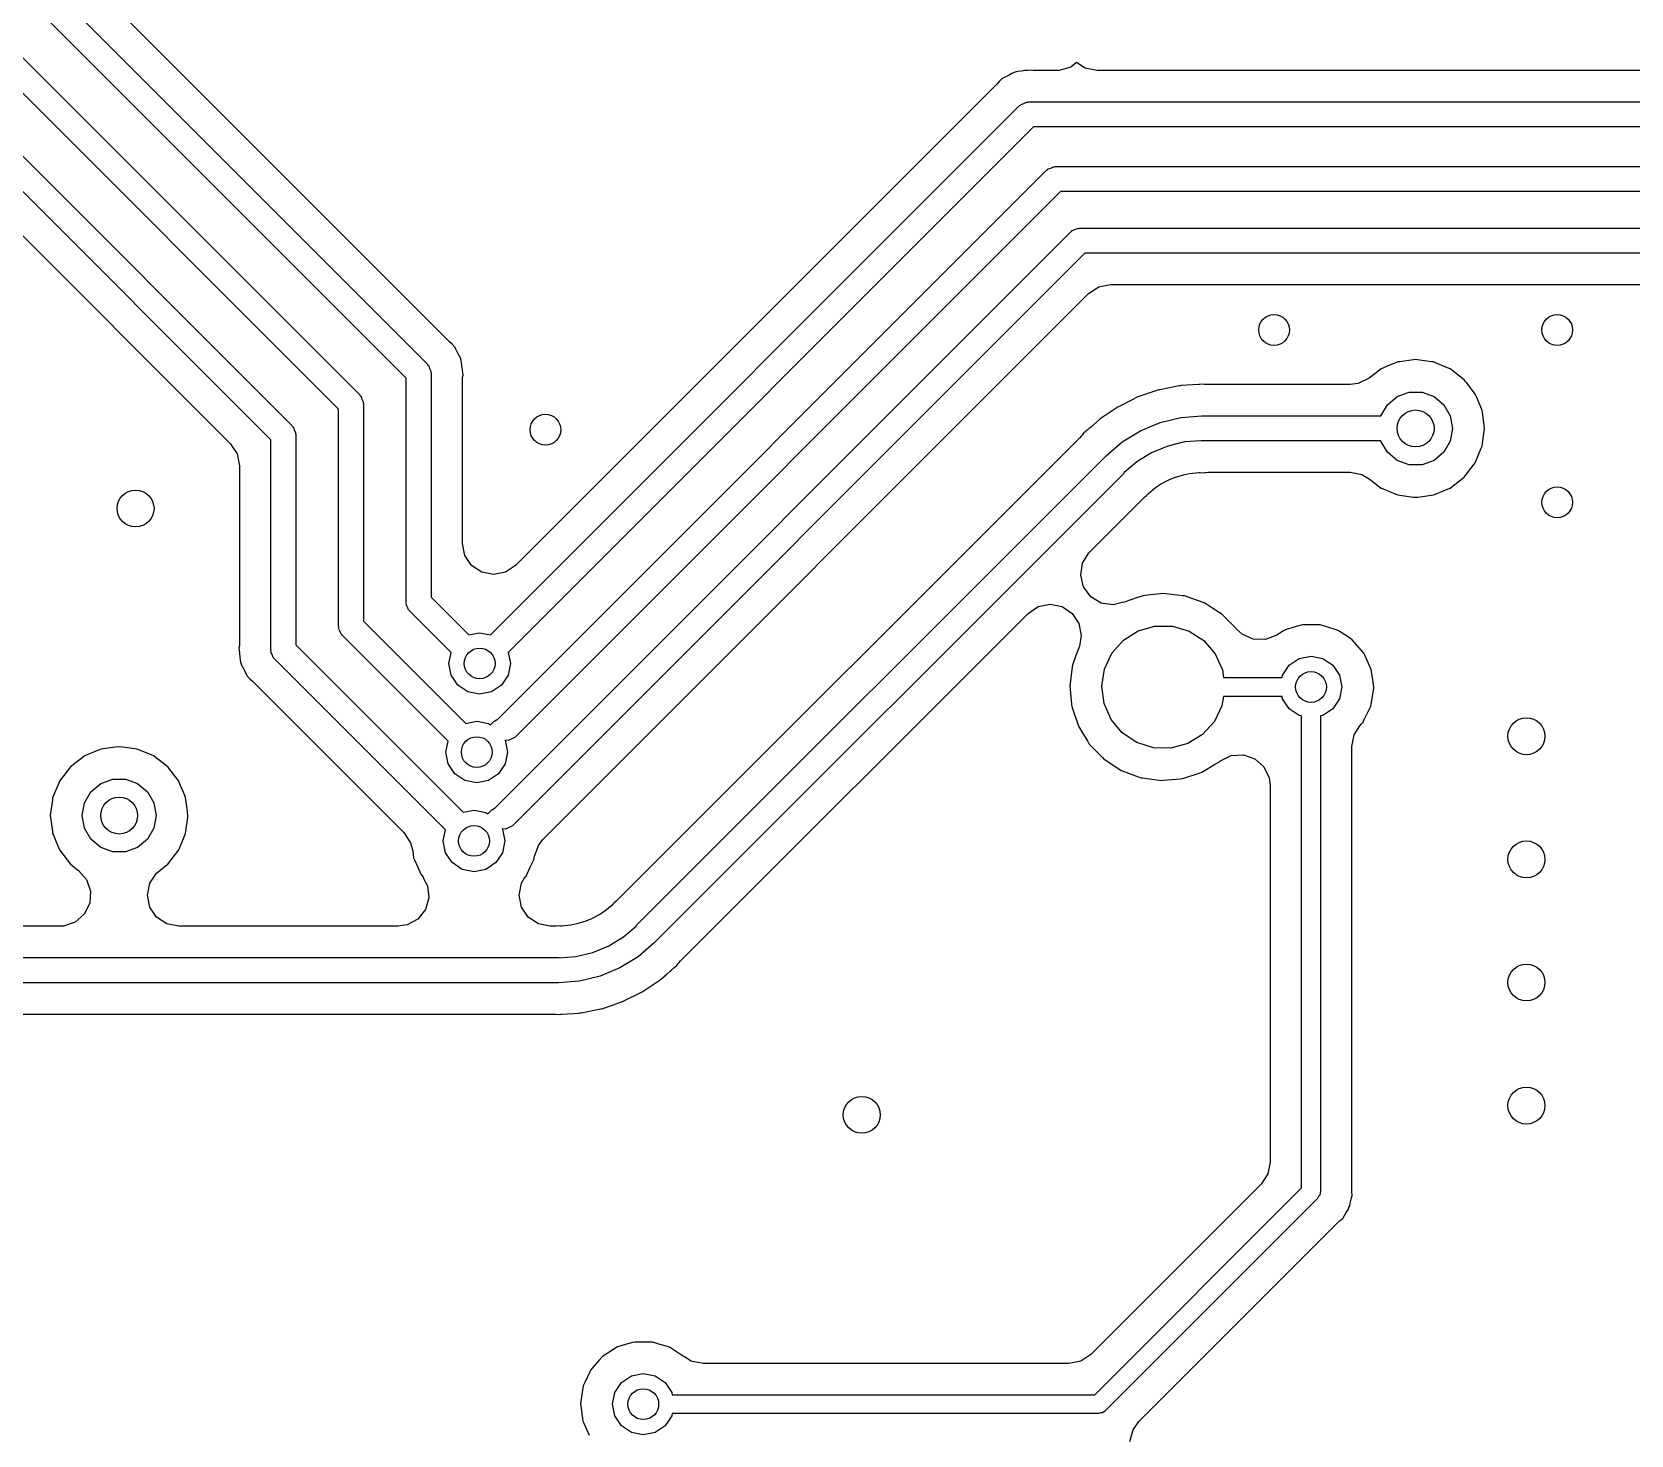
# Model space of a CAD drawing. Extents: x 0.99 to 4.24, y -7.27 to -4.02.
# Drawn here: x 3.012 to 3.524, y -6.499 to -6.05 of the extents above; entities that cross this region are included whole.
import ezdxf

# ---------------------------------------------------------------- set-up
doc = ezdxf.new("R2010")
doc.units = 0
doc.header["$MEASUREMENT"] = 0
doc.layers.add('BLACK', color=7, linetype='CONTINUOUS')

msp = doc.modelspace()

# ---------------------------------------------------------------- linework, layer by layer
at = {"layer": 'BLACK', "linetype": 'CONTINUOUS'}
for p, q in [((2.59732, -5.61528), (3.13866, -6.15662)), ((3.13183, -6.16111), (2.59283, -5.62211)), ((2.59338, -5.64284), (3.117, -6.16646)), ((3.11017, -6.17095), (2.58889, -5.64967)), ((2.58942, -5.67038), (3.09535, -6.17631)), ((3.08852, -6.18079), (2.58494, -5.67721)), ((3.14539, -6.14919), (2.92733, -5.93112)), ((2.85375, -5.96019), (3.07558, -6.18202)), ((3.34626, -6.06014), (3.34443, -6.06161)), ((3.34904, -6.06199), (3.34626, -6.06014)), ((3.32217, -6.06554), (3.32155, -6.06621)), ((3.32242, -6.06541), (3.32217, -6.06554)), ((3.32255, -6.06528), (3.32242, -6.06541)), ((3.32271, -6.06514), (3.32255, -6.06528)), ((3.3243, -6.06438), (3.32271, -6.06514)), ((3.32472, -6.06416), (3.3243, -6.06438)), ((3.32556, -6.06371), (3.32472, -6.06416)), ((3.32628, -6.06332), (3.32556, -6.06371)), ((3.32661, -6.06327), (3.32628, -6.06332)), ((3.32692, -6.06312), (3.32661, -6.06327)), ((3.32748, -6.06306), (3.32692, -6.06312)), ((3.32867, -6.06291), (3.32748, -6.06306)), ((3.32748, -6.06306), (3.32748, -6.06306)), ((3.32914, -6.06285), (3.32867, -6.06291)), ((3.32931, -6.06282), (3.32914, -6.06285)), ((3.32972, -6.06275), (3.32931, -6.06282)), ((3.32931, -6.06282), (3.32931, -6.06282)), ((3.32982, -6.06275), (3.32972, -6.06275)), ((3.33004, -6.06269), (3.32982, -6.06275)), ((3.33005, -6.06275), (3.33004, -6.06269)), ((3.33073, -6.06267), (3.33005, -6.06275)), ((3.33155, -6.06257), (3.33073, -6.06267)), ((3.33073, -6.06267), (3.33073, -6.06267)), ((3.33234, -6.06274), (3.33155, -6.06257)), ((3.33269, -6.06275), (3.33234, -6.06274)), ((3.33981, -6.06275), (3.33269, -6.06275)), ((3.3407, -6.06271), (3.33981, -6.06275)), ((3.34443, -6.06161), (3.3407, -6.06271)), ((3.35285, -6.06275), (3.34904, -6.06199)), ((3.62524, -6.06275), (3.35285, -6.06275)), ((3.32062, -6.06721), (3.16685, -6.22098)), ((3.32089, -6.06693), (3.32062, -6.06721)), ((3.32155, -6.06621), (3.32089, -6.06693)), ((3.15883, -6.24316), (3.32805, -6.07394)), ((3.32805, -6.07394), (3.32834, -6.0738)), ((3.32834, -6.0738), (3.32853, -6.07354)), ((3.32853, -6.07354), (3.32942, -6.07325)), ((3.32942, -6.07325), (3.33025, -6.07282)), ((3.33025, -6.07282), (3.33057, -6.07287)), ((3.33057, -6.07287), (3.33088, -6.07277)), ((3.33088, -6.07277), (3.77362, -6.07277)), ((3.33254, -6.08077), (3.16449, -6.24882)), ((3.77197, -6.08077), (3.33254, -6.08077)), ((3.16109, -6.2702), (3.33668, -6.09461)), ((3.33668, -6.09461), (3.33697, -6.09447)), ((3.33697, -6.09447), (3.33716, -6.0942)), ((3.33716, -6.0942), (3.33805, -6.09392)), ((3.33805, -6.09392), (3.33888, -6.09349)), ((3.33888, -6.09349), (3.3392, -6.09354)), ((3.3392, -6.09354), (3.33951, -6.09344)), ((3.33951, -6.09344), (3.76499, -6.09344)), ((3.34117, -6.10144), (3.16675, -6.27586)), ((3.76334, -6.10144), (3.34117, -6.10144)), ((3.16016, -6.29854), (3.3444, -6.1143)), ((3.3444, -6.1143), (3.34469, -6.11415)), ((3.34469, -6.11415), (3.34488, -6.11389)), ((3.34488, -6.11389), (3.34577, -6.1136)), ((3.34577, -6.1136), (3.3466, -6.11318)), ((3.3466, -6.11318), (3.34692, -6.11323)), ((3.34692, -6.11323), (3.34723, -6.11313)), ((3.34723, -6.11313), (3.75714, -6.11313)), ((3.34889, -6.12113), (3.16582, -6.3042)), ((3.75548, -6.12113), (3.34889, -6.12113)), ((3.35012, -6.13406), (3.35335, -6.1319)), ((3.35335, -6.1319), (3.35716, -6.13115)), ((3.35716, -6.13115), (3.74721, -6.13115)), ((3.17565, -6.30854), (3.35012, -6.13406)), ((3.14567, -6.14946), (3.14539, -6.14919)), ((3.14652, -6.15024), (3.14567, -6.14946)), ((3.14706, -6.15074), (3.14652, -6.15024)), ((3.14652, -6.15024), (3.14652, -6.15024)), ((3.14719, -6.15099), (3.14706, -6.15074)), ((3.14732, -6.15112), (3.14719, -6.15099)), ((3.14746, -6.15128), (3.14732, -6.15112)), ((3.14773, -6.15184), (3.14746, -6.15128)), ((3.14822, -6.15287), (3.14773, -6.15184)), ((3.14773, -6.15184), (3.14773, -6.15184)), ((3.14843, -6.15329), (3.14822, -6.15287)), ((3.13866, -6.15662), (3.1388, -6.15691)), ((3.1388, -6.15691), (3.13906, -6.1571)), ((3.13906, -6.1571), (3.13935, -6.15799)), ((3.13935, -6.15799), (3.13978, -6.15882)), ((3.14927, -6.15484), (3.14843, -6.15329)), ((3.14933, -6.15518), (3.14927, -6.15484)), ((3.14948, -6.15548), (3.14933, -6.15518)), ((3.14954, -6.15605), (3.14948, -6.15548)), ((3.14968, -6.15724), (3.14954, -6.15605)), ((3.14954, -6.15605), (3.14954, -6.15605)), ((3.14975, -6.1577), (3.14968, -6.15724)), ((3.14977, -6.15785), (3.14975, -6.1577)), ((3.14985, -6.15828), (3.14977, -6.15785)), ((3.44641, -6.15698), (3.44371, -6.1581)), ((3.44842, -6.15615), (3.44641, -6.15698)), ((3.44903, -6.1559), (3.44842, -6.15615)), ((3.44842, -6.15615), (3.44842, -6.15615)), ((3.44967, -6.15581), (3.44903, -6.1559)), ((3.45408, -6.15523), (3.44967, -6.15581)), ((3.44967, -6.15581), (3.44967, -6.15581)), ((3.45472, -6.15515), (3.45408, -6.15523)), ((3.45537, -6.15523), (3.45472, -6.15515)), ((3.45978, -6.15581), (3.45537, -6.15523)), ((3.46042, -6.1559), (3.45978, -6.15581)), ((3.45978, -6.15581), (3.45978, -6.15581)), ((3.46103, -6.15615), (3.46042, -6.1559)), ((3.46493, -6.15776), (3.46103, -6.15615)), ((3.46103, -6.15615), (3.46103, -6.15615)), ((3.46573, -6.1581), (3.46493, -6.15776)), ((3.13183, -6.2328), (3.13183, -6.16111)), ((3.13978, -6.15882), (3.13973, -6.15914)), ((3.13973, -6.15914), (3.13983, -6.15945)), ((3.13983, -6.15945), (3.13983, -6.23114)), ((3.14985, -6.15839), (3.14985, -6.15828)), ((3.14991, -6.15861), (3.14985, -6.15839)), ((3.15002, -6.16012), (3.14985, -6.15861)), ((3.14985, -6.15861), (3.14991, -6.15861)), ((3.14985, -6.16091), (3.15002, -6.16012)), ((3.14985, -6.16126), (3.14985, -6.16091)), ((3.14985, -6.21393), (3.14985, -6.16126)), ((3.38528, -6.1631), (3.37973, -6.16347)), ((3.38537, -6.16309), (3.38528, -6.1631)), ((3.38544, -6.16309), (3.38537, -6.16309)), ((3.38573, -6.16307), (3.38544, -6.16309)), ((3.38639, -6.16297), (3.38573, -6.16307)), ((3.38716, -6.16309), (3.38639, -6.16297)), ((3.38761, -6.16309), (3.38716, -6.16309)), ((3.38827, -6.16315), (3.38761, -6.16309)), ((3.43375, -6.16315), (3.38827, -6.16315)), ((3.43633, -6.16281), (3.43375, -6.16315)), ((3.43982, -6.16109), (3.43633, -6.16281)), ((3.44164, -6.15969), (3.43982, -6.16109)), ((3.44371, -6.1581), (3.44164, -6.15969)), ((3.47029, -6.1616), (3.46573, -6.1581)), ((3.47069, -6.16211), (3.47029, -6.1616)), ((3.47106, -6.16259), (3.47069, -6.16211)), ((3.47379, -6.16616), (3.47106, -6.16259)), ((3.117, -6.16646), (3.11715, -6.16675)), ((3.11715, -6.16675), (3.11741, -6.16694)), ((3.11741, -6.16694), (3.1177, -6.16783)), ((3.1177, -6.16783), (3.11812, -6.16867)), ((3.36381, -6.16814), (3.36006, -6.16999)), ((3.36591, -6.1671), (3.36381, -6.16814)), ((3.37254, -6.16485), (3.36591, -6.1671)), ((3.37286, -6.16479), (3.37254, -6.16485)), ((3.37908, -6.16355), (3.37286, -6.16479)), ((3.37286, -6.16479), (3.37286, -6.16479)), ((3.3794, -6.16349), (3.37908, -6.16355)), ((3.37908, -6.16355), (3.37908, -6.16355)), ((3.37973, -6.16347), (3.3794, -6.16349)), ((3.37973, -6.16347), (3.37973, -6.16347)), ((3.44568, -6.16957), (3.44882, -6.16694)), ((3.44882, -6.16694), (3.45267, -6.16553)), ((3.45267, -6.16553), (3.45678, -6.16553)), ((3.45678, -6.16553), (3.46063, -6.16694)), ((3.46063, -6.16694), (3.46377, -6.16957)), ((3.47425, -6.16725), (3.47379, -6.16616)), ((3.47554, -6.17038), (3.47425, -6.16725)), ((3.11017, -6.24042), (3.11017, -6.17095)), ((3.11812, -6.16867), (3.11807, -6.16898)), ((3.11807, -6.16898), (3.11817, -6.16929)), ((3.11817, -6.16929), (3.11817, -6.23876)), ((3.35963, -6.1702), (3.35382, -6.17409)), ((3.36006, -6.16999), (3.35963, -6.1702)), ((3.3796, -6.1737), (3.38638, -6.17317)), ((3.38638, -6.17317), (3.38639, -6.17317)), ((3.38639, -6.17317), (3.44362, -6.17317)), ((3.44362, -6.17317), (3.44363, -6.17313)), ((3.44363, -6.17313), (3.44568, -6.16957)), ((3.46377, -6.16957), (3.46582, -6.17313)), ((3.46582, -6.17313), (3.46654, -6.17717)), ((3.47599, -6.17147), (3.47554, -6.17038)), ((3.47608, -6.17211), (3.47599, -6.17147)), ((3.47649, -6.17524), (3.47608, -6.17211)), ((3.47608, -6.17211), (3.47608, -6.17211)), ((3.09535, -6.17631), (3.09549, -6.17659)), ((3.09549, -6.17659), (3.09576, -6.17678)), ((3.09576, -6.17678), (3.09605, -6.17767)), ((3.09605, -6.17767), (3.09647, -6.17851)), ((3.09647, -6.17851), (3.09642, -6.17883)), ((3.34904, -6.17827), (3.34851, -6.17866)), ((3.34927, -6.17807), (3.34904, -6.17827)), ((3.34932, -6.17803), (3.34927, -6.17807)), ((3.34938, -6.17797), (3.34932, -6.17803)), ((3.34962, -6.17776), (3.34938, -6.17797)), ((3.34995, -6.17746), (3.34962, -6.17776)), ((3.35006, -6.17735), (3.34995, -6.17746)), ((3.35022, -6.1772), (3.35006, -6.17735)), ((3.35037, -6.17707), (3.35022, -6.1772)), ((3.35038, -6.17707), (3.35037, -6.17707)), ((3.35068, -6.17684), (3.35038, -6.17706)), ((3.35038, -6.17706), (3.35038, -6.17707)), ((3.35357, -6.1743), (3.35068, -6.17684)), ((3.35382, -6.17409), (3.35357, -6.1743)), ((3.35357, -6.1743), (3.35357, -6.1743)), ((3.36089, -6.18145), (3.3667, -6.17789)), ((3.3667, -6.17789), (3.37298, -6.17529)), ((3.37298, -6.17529), (3.3796, -6.1737)), ((3.46654, -6.17717), (3.46582, -6.1812)), ((3.4761, -6.18202), (3.47663, -6.17803)), ((3.47674, -6.17717), (3.47649, -6.17524)), ((3.47663, -6.17803), (3.47674, -6.17717)), ((3.07558, -6.18202), (3.07774, -6.18526)), ((3.08852, -6.24803), (3.08852, -6.18079)), ((3.09642, -6.17883), (3.09652, -6.17913)), ((3.09652, -6.17913), (3.09652, -6.24637)), ((3.3473, -6.18012), (3.1998, -6.32761)), ((3.34773, -6.17961), (3.3473, -6.18012)), ((3.34805, -6.17929), (3.34773, -6.17961)), ((3.34851, -6.17866), (3.34805, -6.17929)), ((3.35572, -6.18587), (3.36089, -6.18145)), ((3.37542, -6.18279), (3.37028, -6.18492)), ((3.38084, -6.18149), (3.37542, -6.18279)), ((3.38612, -6.18108), (3.38084, -6.18149)), ((3.38639, -6.18117), (3.38612, -6.18108)), ((3.44362, -6.18117), (3.38639, -6.18117)), ((3.44363, -6.1812), (3.44362, -6.18117)), ((3.44568, -6.18476), (3.44363, -6.1812)), ((3.46582, -6.1812), (3.46377, -6.18476)), ((3.47475, -6.18586), (3.47574, -6.18347)), ((3.47574, -6.18347), (3.47599, -6.18286)), ((3.47574, -6.18347), (3.47574, -6.18347)), ((3.47599, -6.18286), (3.4761, -6.18202)), ((3.07774, -6.18526), (3.0785, -6.18907)), ((3.20555, -6.33603), (3.35572, -6.18587)), ((3.35572, -6.18587), (3.35572, -6.18587)), ((3.35572, -6.18587), (3.35572, -6.18587)), ((3.35572, -6.18587), (3.35572, -6.18587)), ((3.36553, -6.18783), (3.36151, -6.19127)), ((3.37028, -6.18492), (3.36553, -6.18783)), ((3.44882, -6.18739), (3.44568, -6.18476)), ((3.45267, -6.1888), (3.44882, -6.18739)), ((3.46063, -6.18739), (3.45678, -6.1888)), ((3.46377, -6.18476), (3.46063, -6.18739)), ((3.47029, -6.19274), (3.47379, -6.18817)), ((3.47379, -6.18817), (3.47475, -6.18586)), ((3.0785, -6.18907), (3.0785, -6.24622)), ((3.36138, -6.19152), (3.21121, -6.34169)), ((3.36151, -6.19127), (3.36138, -6.19152)), ((3.37317, -6.195), (3.37582, -6.19358)), ((3.37582, -6.19358), (3.37762, -6.19283)), ((3.37762, -6.19283), (3.37763, -6.19283)), ((3.37763, -6.19283), (3.3805, -6.19196)), ((3.3805, -6.19196), (3.38242, -6.19158)), ((3.38242, -6.19158), (3.38537, -6.19129)), ((3.38537, -6.19129), (3.38579, -6.19126)), ((3.38579, -6.19126), (3.38639, -6.19136)), ((3.38639, -6.19136), (3.38716, -6.19124)), ((3.38716, -6.19124), (3.38761, -6.19124)), ((3.38761, -6.19124), (3.38827, -6.19119)), ((3.38827, -6.19119), (3.43375, -6.19119)), ((3.43375, -6.19119), (3.43756, -6.19194)), ((3.43756, -6.19194), (3.43982, -6.19324)), ((3.43982, -6.19324), (3.44371, -6.19623)), ((3.45678, -6.1888), (3.45267, -6.1888)), ((3.46573, -6.19623), (3.47029, -6.19274)), ((3.36795, -6.19919), (3.36858, -6.19873)), ((3.36858, -6.19873), (3.36894, -6.19824)), ((3.36894, -6.19824), (3.36925, -6.19796)), ((3.36925, -6.19796), (3.37154, -6.19608)), ((3.37154, -6.19608), (3.37317, -6.195)), ((3.44371, -6.19623), (3.44432, -6.19648)), ((3.44432, -6.19648), (3.44842, -6.19818)), ((3.44842, -6.19818), (3.44842, -6.19818)), ((3.44842, -6.19818), (3.44903, -6.19843)), ((3.44903, -6.19843), (3.44967, -6.19852)), ((3.44967, -6.19852), (3.44967, -6.19852)), ((3.44967, -6.19852), (3.4533, -6.199)), ((3.4533, -6.199), (3.45398, -6.19909)), ((3.45547, -6.19909), (3.45615, -6.199)), ((3.45615, -6.199), (3.45978, -6.19852)), ((3.45978, -6.19852), (3.46042, -6.19843)), ((3.45978, -6.19852), (3.45978, -6.19852)), ((3.46042, -6.19843), (3.46103, -6.19818)), ((3.46103, -6.19818), (3.46513, -6.19648)), ((3.46103, -6.19818), (3.46103, -6.19818)), ((3.46513, -6.19648), (3.46573, -6.19623)), ((3.35049, -6.21658), (3.36713, -6.19994)), ((3.36713, -6.19994), (3.36763, -6.19951)), ((3.36763, -6.19951), (3.36795, -6.19919)), ((3.45398, -6.19909), (3.45408, -6.1991)), ((3.45408, -6.1991), (3.45472, -6.19918)), ((3.45472, -6.19918), (3.45537, -6.1991)), ((3.45537, -6.1991), (3.45547, -6.19909)), ((3.1506, -6.21774), (3.14985, -6.21393)), ((3.15276, -6.22098), (3.1506, -6.21774)), ((3.34817, -6.22025), (3.35017, -6.21692)), ((3.35017, -6.21692), (3.35049, -6.21658)), ((3.156, -6.22313), (3.15276, -6.22098)), ((3.15981, -6.22389), (3.156, -6.22313)), ((3.16362, -6.22313), (3.15981, -6.22389)), ((3.16685, -6.22098), (3.16362, -6.22313)), ((3.34759, -6.22409), (3.34817, -6.22025)), ((3.34852, -6.22786), (3.34759, -6.22409)), ((3.35083, -6.23099), (3.34852, -6.22786)), ((3.13193, -6.23311), (3.13183, -6.2328)), ((3.13188, -6.23342), (3.13193, -6.23311)), ((3.1323, -6.23426), (3.13188, -6.23342)), ((3.13259, -6.23515), (3.1323, -6.23426)), ((3.13983, -6.23114), (3.15185, -6.24316)), ((3.33076, -6.23631), (3.33399, -6.23415)), ((3.33399, -6.23415), (3.3378, -6.23339)), ((3.3378, -6.23339), (3.34162, -6.23415)), ((3.34162, -6.23415), (3.34485, -6.23631)), ((3.35416, -6.23299), (3.35083, -6.23099)), ((3.35801, -6.23357), (3.35416, -6.23299)), ((3.36128, -6.23276), (3.35801, -6.23357)), ((3.36129, -6.23279), (3.36128, -6.23276)), ((3.36182, -6.23262), (3.36129, -6.23279)), ((3.36545, -6.23138), (3.36182, -6.23262)), ((3.36182, -6.23262), (3.36182, -6.23262)), ((3.3676, -6.23065), (3.36545, -6.23138)), ((3.36815, -6.23059), (3.3676, -6.23065)), ((3.37104, -6.23029), (3.36815, -6.23059)), ((3.36815, -6.23059), (3.36815, -6.23059)), ((3.37422, -6.22995), (3.37104, -6.23029)), ((3.37478, -6.23002), (3.37422, -6.22995)), ((3.38029, -6.23067), (3.37478, -6.23002)), ((3.37478, -6.23002), (3.37478, -6.23002)), ((3.38084, -6.23074), (3.38029, -6.23067)), ((3.38029, -6.23067), (3.38029, -6.23067)), ((3.38137, -6.23093), (3.38084, -6.23074)), ((3.38195, -6.23114), (3.38137, -6.23093)), ((3.38137, -6.23093), (3.38137, -6.23093)), ((3.38712, -6.23298), (3.38195, -6.23114)), ((3.38759, -6.23327), (3.38712, -6.23298)), ((3.3899, -6.23474), (3.38759, -6.23327)), ((3.38759, -6.23327), (3.38759, -6.23327)), ((3.39275, -6.23655), (3.3899, -6.23474)), ((3.11817, -6.23876), (3.15092, -6.2715)), ((3.13285, -6.23534), (3.13259, -6.23515)), ((3.133, -6.23563), (3.13285, -6.23534)), ((3.14619, -6.24882), (3.133, -6.23563)), ((3.21963, -6.34744), (3.33076, -6.23631)), ((3.34485, -6.23631), (3.34701, -6.23954)), ((3.34701, -6.23954), (3.34777, -6.24335)), ((3.39744, -6.24127), (3.39275, -6.23655)), ((3.11027, -6.24072), (3.11017, -6.24042)), ((3.11022, -6.24104), (3.11027, -6.24072)), ((3.11065, -6.24188), (3.11022, -6.24104)), ((3.11094, -6.24277), (3.11065, -6.24188)), ((3.1112, -6.24296), (3.11094, -6.24277)), ((3.11134, -6.24324), (3.1112, -6.24296)), ((3.14526, -6.27716), (3.11134, -6.24324)), ((3.15185, -6.24316), (3.15534, -6.24247)), ((3.15534, -6.24247), (3.15883, -6.24316)), ((3.34777, -6.24335), (3.34716, -6.24676)), ((3.35756, -6.24904), (3.36126, -6.24485)), ((3.36126, -6.24485), (3.36598, -6.24187)), ((3.36598, -6.24187), (3.37134, -6.24034)), ((3.37134, -6.24034), (3.37693, -6.24037)), ((3.37693, -6.24037), (3.38227, -6.24197)), ((3.38227, -6.24197), (3.38696, -6.24501)), ((3.38696, -6.24501), (3.3906, -6.24924)), ((3.39747, -6.24131), (3.39744, -6.24127)), ((3.39923, -6.24298), (3.39747, -6.24131)), ((3.40278, -6.24456), (3.39923, -6.24298)), ((3.40667, -6.24467), (3.40278, -6.24456)), ((3.4103, -6.24327), (3.40667, -6.24467)), ((3.41247, -6.2419), (3.4103, -6.24327)), ((3.41307, -6.24153), (3.41247, -6.2419)), ((3.41247, -6.2419), (3.41247, -6.2419)), ((3.41375, -6.24133), (3.41307, -6.24153)), ((3.41654, -6.24053), (3.41375, -6.24133)), ((3.41375, -6.24133), (3.41375, -6.24133)), ((3.41854, -6.23996), (3.41654, -6.24053)), ((3.41925, -6.23997), (3.41854, -6.23996)), ((3.42076, -6.23998), (3.41925, -6.23997)), ((3.42423, -6.24), (3.42076, -6.23998)), ((3.42695, -6.24081), (3.42423, -6.24)), ((3.429, -6.24142), (3.42695, -6.24081)), ((3.42968, -6.24163), (3.429, -6.24142)), ((3.429, -6.24142), (3.429, -6.24142)), ((3.43027, -6.24201), (3.42968, -6.24163)), ((3.43386, -6.24434), (3.43027, -6.24201)), ((3.43445, -6.24472), (3.43386, -6.24434)), ((3.43386, -6.24434), (3.43386, -6.24434)), ((3.43816, -6.24903), (3.43445, -6.24472)), ((3.07849, -6.24657), (3.07832, -6.24736)), ((3.07832, -6.24736), (3.07842, -6.24818)), ((3.07842, -6.24818), (3.0785, -6.24887)), ((3.0785, -6.24887), (3.07844, -6.24887)), ((3.07844, -6.24887), (3.0785, -6.24909)), ((3.0785, -6.24622), (3.07849, -6.24657)), ((3.0785, -6.24909), (3.0785, -6.2492)), ((3.0785, -6.2492), (3.07857, -6.2496)), ((3.07857, -6.2496), (3.0786, -6.24978)), ((3.0786, -6.24978), (3.07866, -6.25024)), ((3.08862, -6.24834), (3.08852, -6.24803)), ((3.08857, -6.24866), (3.08862, -6.24834)), ((3.08899, -6.24949), (3.08857, -6.24866)), ((3.08928, -6.25038), (3.08899, -6.24949)), ((3.09652, -6.24637), (3.15005, -6.29991)), ((3.1455, -6.25231), (3.14619, -6.24882)), ((3.16449, -6.24882), (3.16518, -6.25231)), ((3.34607, -6.24978), (3.34496, -6.25281)), ((3.34716, -6.24676), (3.34607, -6.24978)), ((3.35519, -6.25409), (3.35756, -6.24904)), ((3.3906, -6.24924), (3.39291, -6.25432)), ((3.41749, -6.25075), (3.42126, -6.25)), ((3.42126, -6.25), (3.42503, -6.25075)), ((3.43846, -6.24968), (3.43816, -6.24903)), ((3.43921, -6.25134), (3.43846, -6.24968)), ((3.43846, -6.24968), (3.43846, -6.24968)), ((3.07866, -6.25024), (3.07887, -6.252)), ((3.07887, -6.252), (3.07902, -6.2523)), ((3.07902, -6.2523), (3.07907, -6.25264)), ((3.07907, -6.25264), (3.07949, -6.2534)), ((3.07949, -6.2534), (3.07991, -6.25419)), ((3.07991, -6.25419), (3.08013, -6.25461)), ((3.08013, -6.25461), (3.08089, -6.2562)), ((3.08954, -6.25057), (3.08928, -6.25038)), ((3.08969, -6.25086), (3.08954, -6.25057)), ((3.1444, -6.30556), (3.08969, -6.25086)), ((3.14625, -6.25608), (3.1455, -6.25231)), ((3.16518, -6.25231), (3.16443, -6.25608)), ((3.34489, -6.25337), (3.34421, -6.25875)), ((3.34496, -6.25281), (3.34489, -6.25337)), ((3.35433, -6.2596), (3.35519, -6.25409)), ((3.39291, -6.25432), (3.39327, -6.25684)), ((3.41217, -6.25608), (3.4143, -6.25288)), ((3.4143, -6.25288), (3.41749, -6.25075)), ((3.42503, -6.25075), (3.42822, -6.25288)), ((3.42822, -6.25288), (3.43035, -6.25608)), ((3.44052, -6.25421), (3.43921, -6.25134)), ((3.44099, -6.2575), (3.44052, -6.25421)), ((3.08089, -6.2562), (3.08102, -6.25636)), ((3.08102, -6.25636), (3.08115, -6.25649)), ((3.08115, -6.25649), (3.08129, -6.25674)), ((3.08129, -6.25674), (3.08182, -6.25724)), ((3.08182, -6.25724), (3.08182, -6.25724)), ((3.08182, -6.25724), (3.08268, -6.25802)), ((3.08268, -6.25802), (3.08296, -6.2583)), ((3.08296, -6.2583), (3.13109, -6.30642)), ((3.14838, -6.25927), (3.14625, -6.25608)), ((3.15157, -6.26141), (3.14838, -6.25927)), ((3.1623, -6.25927), (3.15911, -6.26141)), ((3.16443, -6.25608), (3.1623, -6.25927)), ((3.34421, -6.25875), (3.34413, -6.25943)), ((3.34413, -6.25943), (3.34435, -6.26176)), ((3.35506, -6.26514), (3.35433, -6.2596)), ((3.39327, -6.25684), (3.41201, -6.25684)), ((3.41201, -6.25684), (3.41217, -6.25608)), ((3.43035, -6.25608), (3.4311, -6.25984)), ((3.4311, -6.25984), (3.43035, -6.26361)), ((3.44038, -6.26594), (3.44132, -6.26033)), ((3.44122, -6.2591), (3.44099, -6.2575)), ((3.44133, -6.25984), (3.44122, -6.2591)), ((3.44132, -6.26033), (3.44133, -6.25984)), ((3.15534, -6.26215), (3.15157, -6.26141)), ((3.15911, -6.26141), (3.15534, -6.26215)), ((3.34435, -6.26176), (3.3447, -6.2653)), ((3.3447, -6.2653), (3.34478, -6.26606)), ((3.3573, -6.27024), (3.35506, -6.26514)), ((3.39327, -6.26284), (3.39277, -6.26583)), ((3.41201, -6.26284), (3.39327, -6.26284)), ((3.41217, -6.26361), (3.41201, -6.26284)), ((3.4143, -6.2668), (3.41217, -6.26361)), ((3.43035, -6.26361), (3.42822, -6.2668)), ((3.16023, -6.27069), (3.16076, -6.27031)), ((3.16076, -6.27031), (3.16105, -6.27028)), ((3.16105, -6.27028), (3.16109, -6.2702)), ((3.34478, -6.26606), (3.34688, -6.27238)), ((3.3609, -6.27452), (3.3573, -6.27024)), ((3.39277, -6.26583), (3.39034, -6.27085)), ((3.41749, -6.26894), (3.4143, -6.2668)), ((3.41826, -6.26909), (3.41749, -6.26894)), ((3.41826, -6.42002), (3.41826, -6.26909)), ((3.42503, -6.26894), (3.42426, -6.26909)), ((3.42426, -6.26909), (3.42426, -6.42126)), ((3.42822, -6.2668), (3.42503, -6.26894)), ((3.4379, -6.27106), (3.43821, -6.27042)), ((3.43821, -6.27042), (3.44007, -6.26658)), ((3.43821, -6.27042), (3.43821, -6.27042)), ((3.44007, -6.26658), (3.44038, -6.26594)), ((3.15092, -6.2715), (3.15441, -6.27081)), ((3.15441, -6.27081), (3.15818, -6.27156)), ((3.15818, -6.27156), (3.15882, -6.27199)), ((3.15882, -6.27199), (3.15991, -6.27091)), ((3.15991, -6.27091), (3.16006, -6.2708)), ((3.16006, -6.2708), (3.1601, -6.27073)), ((3.1601, -6.27073), (3.16023, -6.27069)), ((3.34688, -6.27238), (3.3485, -6.27506)), ((3.3485, -6.27506), (3.34984, -6.27726)), ((3.36554, -6.27761), (3.3609, -6.27452)), ((3.38659, -6.27499), (3.38183, -6.27791)), ((3.39034, -6.27085), (3.38659, -6.27499)), ((3.43428, -6.2789), (3.43504, -6.27509)), ((3.43504, -6.27509), (3.43686, -6.27221)), ((3.43686, -6.27221), (3.43742, -6.27159)), ((3.43742, -6.27159), (3.4379, -6.27106)), ((3.03261, -6.2804), (3.02902, -6.28188)), ((3.03372, -6.27993), (3.03261, -6.2804)), ((3.03433, -6.27968), (3.03372, -6.27993)), ((3.03372, -6.27993), (3.03372, -6.27993)), ((3.03497, -6.2796), (3.03433, -6.27968)), ((3.03885, -6.27909), (3.03497, -6.2796)), ((3.03497, -6.2796), (3.03497, -6.2796)), ((3.04003, -6.27893), (3.03885, -6.27909)), ((3.04123, -6.27909), (3.04003, -6.27893)), ((3.04508, -6.2796), (3.04123, -6.27909)), ((3.04572, -6.27968), (3.04508, -6.2796)), ((3.04508, -6.2796), (3.04508, -6.2796)), ((3.04633, -6.27993), (3.04572, -6.27968)), ((3.05031, -6.28158), (3.04633, -6.27993)), ((3.04633, -6.27993), (3.04633, -6.27993)), ((3.14457, -6.28065), (3.14526, -6.27716)), ((3.14532, -6.28442), (3.14457, -6.28065)), ((3.16455, -6.27698), (3.16345, -6.27681)), ((3.16345, -6.27681), (3.1635, -6.27688)), ((3.1635, -6.27688), (3.16425, -6.28065)), ((3.16425, -6.28065), (3.1635, -6.28442)), ((3.16675, -6.27586), (3.16455, -6.27698)), ((3.34984, -6.27726), (3.35033, -6.27808)), ((3.35033, -6.27808), (3.35127, -6.27906)), ((3.35127, -6.27906), (3.35452, -6.28241)), ((3.37087, -6.27927), (3.36554, -6.27761)), ((3.37645, -6.27938), (3.37087, -6.27927)), ((3.38183, -6.27791), (3.37645, -6.27938)), ((3.43428, -6.42026), (3.43428, -6.2789)), ((3.02446, -6.28538), (3.02096, -6.28994)), ((3.02902, -6.28188), (3.02446, -6.28538)), ((3.05104, -6.28188), (3.05031, -6.28158)), ((3.0556, -6.28538), (3.05104, -6.28188)), ((3.05909, -6.28994), (3.0556, -6.28538)), ((3.14745, -6.28761), (3.14532, -6.28442)), ((3.1635, -6.28442), (3.16137, -6.28761)), ((3.35452, -6.28241), (3.35496, -6.28288)), ((3.35496, -6.28288), (3.35543, -6.28318)), ((3.35543, -6.28318), (3.35543, -6.28318)), ((3.35543, -6.28318), (3.35983, -6.28606)), ((3.38684, -6.28678), (3.39041, -6.28465)), ((3.39041, -6.28465), (3.39209, -6.28365)), ((3.39209, -6.28365), (3.39235, -6.2834)), ((3.39235, -6.2834), (3.39575, -6.28175)), ((3.39575, -6.28175), (3.39963, -6.28151)), ((3.39963, -6.28151), (3.4033, -6.28278)), ((3.4033, -6.28278), (3.40621, -6.28536)), ((3.40621, -6.28536), (3.40791, -6.28885)), ((3.02071, -6.29055), (3.01905, -6.29454)), ((3.02096, -6.28994), (3.02071, -6.29055)), ((3.03098, -6.29336), (3.03412, -6.29072)), ((3.03412, -6.29072), (3.03797, -6.28932)), ((3.03797, -6.28932), (3.04208, -6.28932)), ((3.04208, -6.28932), (3.04593, -6.29072)), ((3.04593, -6.29072), (3.04907, -6.29336)), ((3.05934, -6.29055), (3.05909, -6.28994)), ((3.061, -6.29454), (3.05934, -6.29055)), ((3.15064, -6.28974), (3.14745, -6.28761)), ((3.15441, -6.29049), (3.15064, -6.28974)), ((3.15818, -6.28974), (3.15441, -6.29049)), ((3.16137, -6.28761), (3.15818, -6.28974)), ((3.35983, -6.28606), (3.36054, -6.28652)), ((3.36054, -6.28652), (3.36199, -6.28707)), ((3.36199, -6.28707), (3.36626, -6.28865)), ((3.36626, -6.28865), (3.36626, -6.28865)), ((3.36626, -6.28865), (3.36678, -6.28885)), ((3.36678, -6.28885), (3.36734, -6.28892)), ((3.36734, -6.28892), (3.36734, -6.28892)), ((3.36734, -6.28892), (3.36883, -6.28912)), ((3.36883, -6.28912), (3.37339, -6.28973)), ((3.37339, -6.28973), (3.37394, -6.28968)), ((3.37394, -6.28968), (3.37947, -6.28918)), ((3.37394, -6.28968), (3.37394, -6.28968)), ((3.37947, -6.28918), (3.38003, -6.28912)), ((3.37947, -6.28918), (3.37947, -6.28918)), ((3.38003, -6.28912), (3.38056, -6.28895)), ((3.38056, -6.28895), (3.38583, -6.28724)), ((3.38056, -6.28895), (3.38056, -6.28895)), ((3.38583, -6.28724), (3.38584, -6.28724)), ((3.38584, -6.28724), (3.38636, -6.28707)), ((3.38636, -6.28707), (3.38684, -6.28678)), ((3.38684, -6.28678), (3.38684, -6.28678)), ((3.40791, -6.28885), (3.40824, -6.29138)), ((3.01867, -6.2959), (3.0183, -6.29875)), ((3.01876, -6.29525), (3.01867, -6.2959)), ((3.01867, -6.2959), (3.01867, -6.2959)), ((3.01905, -6.29454), (3.01876, -6.29525)), ((3.02893, -6.29691), (3.03098, -6.29336)), ((3.04907, -6.29336), (3.05112, -6.29691)), ((3.06129, -6.29525), (3.061, -6.29454)), ((3.06138, -6.2959), (3.06129, -6.29525)), ((3.06176, -6.29875), (3.06138, -6.2959)), ((3.06138, -6.2959), (3.06138, -6.2959)), ((3.40824, -6.29138), (3.40824, -6.41174)), ((3.0183, -6.29875), (3.01801, -6.30095)), ((3.01801, -6.30095), (3.01809, -6.3016)), ((3.02821, -6.30095), (3.02893, -6.29691)), ((3.02893, -6.30499), (3.02821, -6.30095)), ((3.05112, -6.29691), (3.05184, -6.30095)), ((3.05184, -6.30095), (3.05112, -6.30499)), ((3.06204, -6.30095), (3.06176, -6.29875)), ((3.06196, -6.3016), (3.06204, -6.30095)), ((3.15005, -6.29991), (3.15354, -6.29921)), ((3.15354, -6.29921), (3.15731, -6.29996)), ((3.15731, -6.29996), (3.15796, -6.3004)), ((3.15796, -6.3004), (3.15911, -6.29925)), ((3.15911, -6.29925), (3.15926, -6.29914)), ((3.15926, -6.29914), (3.1593, -6.29907)), ((3.1593, -6.29907), (3.15943, -6.29902)), ((3.15943, -6.29902), (3.15996, -6.29865)), ((3.15996, -6.29865), (3.16011, -6.29864)), ((3.16011, -6.29864), (3.16016, -6.29854)), ((3.01809, -6.3016), (3.01867, -6.30599)), ((3.01867, -6.30599), (3.01876, -6.30665)), ((3.03098, -6.30854), (3.02893, -6.30499)), ((3.05112, -6.30499), (3.04907, -6.30854)), ((3.06129, -6.30665), (3.06138, -6.30599)), ((3.06138, -6.30599), (3.06196, -6.3016)), ((3.13109, -6.30642), (3.13324, -6.30966)), ((3.1437, -6.30906), (3.1444, -6.30556)), ((3.16362, -6.30532), (3.16254, -6.30515)), ((3.16254, -6.30515), (3.16264, -6.30529)), ((3.16264, -6.30529), (3.16339, -6.30906)), ((3.16582, -6.3042), (3.16362, -6.30532)), ((3.01876, -6.30665), (3.01901, -6.30725)), ((3.01901, -6.30725), (3.01901, -6.30725)), ((3.01901, -6.30725), (3.01986, -6.30932)), ((3.01986, -6.30932), (3.02096, -6.31196)), ((3.03412, -6.31118), (3.03098, -6.30854)), ((3.03797, -6.31258), (3.03412, -6.31118)), ((3.04593, -6.31118), (3.04208, -6.31258)), ((3.04907, -6.30854), (3.04593, -6.31118)), ((3.05909, -6.31196), (3.06019, -6.30932)), ((3.06019, -6.30932), (3.06104, -6.30725)), ((3.06104, -6.30725), (3.06129, -6.30665)), ((3.06104, -6.30725), (3.06104, -6.30725)), ((3.13324, -6.30966), (3.13392, -6.31218)), ((3.14445, -6.31282), (3.1437, -6.30906)), ((3.16339, -6.30906), (3.16264, -6.31282)), ((3.17287, -6.31393), (3.17425, -6.3103)), ((3.17425, -6.3103), (3.17565, -6.30854)), ((3.02096, -6.31196), (3.02446, -6.31652)), ((3.02446, -6.31652), (3.02516, -6.31707)), ((3.04208, -6.31258), (3.03797, -6.31258)), ((3.05489, -6.31707), (3.0556, -6.31652)), ((3.0556, -6.31652), (3.05909, -6.31196)), ((3.13392, -6.31218), (3.13422, -6.31445)), ((3.13422, -6.31445), (3.1345, -6.3151)), ((3.1345, -6.3151), (3.1345, -6.3151)), ((3.1345, -6.3151), (3.13542, -6.3172)), ((3.14658, -6.31601), (3.14445, -6.31282)), ((3.14978, -6.31815), (3.14658, -6.31601)), ((3.1605, -6.31601), (3.15731, -6.31815)), ((3.16264, -6.31282), (3.1605, -6.31601)), ((3.17154, -6.31746), (3.17235, -6.31579)), ((3.17235, -6.31579), (3.17266, -6.31516)), ((3.17235, -6.31579), (3.17235, -6.31579)), ((3.17266, -6.31516), (3.17278, -6.31444)), ((3.17278, -6.31444), (3.17287, -6.31393)), ((3.02516, -6.31707), (3.02705, -6.31851)), ((3.02705, -6.31851), (3.02961, -6.32143)), ((3.02961, -6.32143), (3.03086, -6.32511)), ((3.04986, -6.3226), (3.05202, -6.31937)), ((3.05202, -6.31937), (3.053, -6.31851)), ((3.053, -6.31851), (3.05489, -6.31707)), ((3.13542, -6.3172), (3.13651, -6.31966)), ((3.13651, -6.31966), (3.13696, -6.3202)), ((3.13696, -6.3202), (3.13734, -6.3208)), ((3.13734, -6.3208), (3.13726, -6.32085)), ((3.13726, -6.32085), (3.13867, -6.32341)), ((3.15354, -6.3189), (3.14978, -6.31815)), ((3.15731, -6.31815), (3.15354, -6.3189)), ((3.16873, -6.3226), (3.16968, -6.32084)), ((3.16968, -6.32084), (3.1697, -6.3208)), ((3.1697, -6.3208), (3.17018, -6.32028)), ((3.17018, -6.32028), (3.17154, -6.31746)), ((3.03086, -6.32511), (3.03061, -6.32899)), ((3.04911, -6.32641), (3.04986, -6.3226)), ((3.04986, -6.33023), (3.04911, -6.32641)), ((3.13867, -6.32341), (3.1391, -6.32727)), ((3.16797, -6.32641), (3.16873, -6.3226)), ((3.16873, -6.33023), (3.16797, -6.32641)), ((3.03061, -6.32899), (3.02889, -6.33248)), ((3.05202, -6.33346), (3.04986, -6.33023)), ((3.13801, -6.331), (3.13558, -6.33404)), ((3.1391, -6.32727), (3.13801, -6.331)), ((3.17089, -6.33346), (3.16873, -6.33023)), ((3.19539, -6.33148), (3.19376, -6.33256)), ((3.19768, -6.3296), (3.19539, -6.33148)), ((3.19799, -6.32932), (3.19768, -6.3296)), ((3.19834, -6.32883), (3.19799, -6.32932)), ((3.19898, -6.32836), (3.19834, -6.32883)), ((3.1993, -6.32805), (3.19898, -6.32836)), ((3.1998, -6.32761), (3.1993, -6.32805)), ((3.02098, -6.33637), (2.91547, -6.33637)), ((3.02228, -6.33629), (3.02098, -6.33637)), ((3.02596, -6.33504), (3.02228, -6.33629)), ((3.02889, -6.33248), (3.02596, -6.33504)), ((3.05526, -6.33562), (3.05202, -6.33346)), ((3.05907, -6.33637), (3.05526, -6.33562)), ((3.12917, -6.33637), (3.05907, -6.33637)), ((3.13218, -6.33591), (3.12917, -6.33637)), ((3.13558, -6.33404), (3.13218, -6.33591)), ((3.17412, -6.33562), (3.17089, -6.33346)), ((3.17793, -6.33637), (3.17412, -6.33562)), ((3.17866, -6.33637), (3.17793, -6.33637)), ((3.17932, -6.33632), (3.17866, -6.33637)), ((3.17977, -6.33632), (3.17932, -6.33632)), ((3.18054, -6.3362), (3.17977, -6.33632)), ((3.18114, -6.33629), (3.18054, -6.3362)), ((3.18156, -6.33627), (3.18114, -6.33629)), ((3.18451, -6.33598), (3.18156, -6.33627)), ((3.18643, -6.3356), (3.18451, -6.33598)), ((3.18931, -6.33473), (3.18643, -6.3356)), ((3.19111, -6.33398), (3.18931, -6.33473)), ((3.19376, -6.33256), (3.19111, -6.33398)), ((3.2014, -6.33973), (3.20542, -6.33629)), ((3.20542, -6.33629), (3.20543, -6.33627)), ((3.20543, -6.33627), (3.20555, -6.33603)), ((3.19665, -6.34264), (3.2014, -6.33973)), ((3.21121, -6.34169), (3.20604, -6.34611)), ((3.21121, -6.34169), (3.21121, -6.34169)), ((2.90658, -6.34639), (3.18054, -6.34639)), ((3.18054, -6.34639), (3.18081, -6.34648)), ((3.18081, -6.34648), (3.18609, -6.34607)), ((3.18609, -6.34607), (3.19151, -6.34477)), ((3.19151, -6.34477), (3.19665, -6.34264)), ((3.20604, -6.34611), (3.20023, -6.34967)), ((3.19394, -6.35227), (3.18733, -6.35386)), ((3.20023, -6.34967), (3.19394, -6.35227)), ((3.21311, -6.35347), (3.21529, -6.35157)), ((3.21529, -6.35157), (3.21625, -6.35072)), ((3.21625, -6.35072), (3.21655, -6.3505)), ((3.21655, -6.35049), (3.21671, -6.35036)), ((3.21655, -6.3505), (3.21655, -6.35049)), ((3.21655, -6.35049), (3.21655, -6.35049)), ((3.21671, -6.35036), (3.21686, -6.35021)), ((3.21686, -6.35021), (3.217, -6.35008)), ((3.217, -6.35008), (3.2173, -6.3498)), ((3.2173, -6.3498), (3.21755, -6.34958)), ((3.21755, -6.34958), (3.21761, -6.34953)), ((3.21761, -6.34953), (3.21765, -6.34949)), ((3.21765, -6.34949), (3.21789, -6.34928)), ((3.21789, -6.34928), (3.21842, -6.3489)), ((3.21842, -6.3489), (3.21888, -6.34827)), ((3.21888, -6.34827), (3.2192, -6.34795)), ((3.2192, -6.34795), (3.21963, -6.34744)), ((3.18054, -6.35439), (2.90658, -6.35439)), ((3.18733, -6.35386), (3.18054, -6.35439)), ((3.20102, -6.36046), (3.20729, -6.35736)), ((3.20729, -6.35736), (3.21311, -6.35347)), ((3.19439, -6.36271), (3.19782, -6.36154)), ((3.19782, -6.36154), (3.20071, -6.36056)), ((3.20071, -6.36056), (3.20102, -6.36046)), ((3.20071, -6.36056), (3.20071, -6.36056)), ((2.92681, -6.36441), (3.17866, -6.36441)), ((3.17866, -6.36441), (3.17932, -6.36447)), ((3.17932, -6.36447), (3.17977, -6.36447)), ((3.17977, -6.36447), (3.18054, -6.36459)), ((3.18054, -6.36459), (3.18119, -6.36449)), ((3.18119, -6.36449), (3.18149, -6.36447)), ((3.18149, -6.36447), (3.18156, -6.36447)), ((3.18156, -6.36447), (3.18165, -6.36446)), ((3.18165, -6.36446), (3.1872, -6.36409)), ((3.1872, -6.36409), (3.18753, -6.36407)), ((3.1872, -6.36409), (3.1872, -6.36409)), ((3.18753, -6.36407), (3.18785, -6.36401)), ((3.18785, -6.36401), (3.19407, -6.36277)), ((3.18785, -6.36401), (3.18785, -6.36401)), ((3.19407, -6.36277), (3.19439, -6.36271)), ((3.19407, -6.36277), (3.19407, -6.36277)), ((3.40824, -6.41174), (3.40748, -6.41555)), ((3.40532, -6.41878), (3.35087, -6.47324)), ((3.40748, -6.41555), (3.40532, -6.41878)), ((3.3521, -6.48617), (3.41826, -6.42002)), ((3.42338, -6.42338), (3.35547, -6.49129)), ((3.42366, -6.42279), (3.42338, -6.42338)), ((3.42408, -6.42229), (3.42366, -6.42279)), ((3.42419, -6.42164), (3.42408, -6.42229)), ((3.42425, -6.42152), (3.42419, -6.42164)), ((3.42426, -6.42126), (3.42423, -6.42144)), ((3.42423, -6.42144), (3.42425, -6.42152)), ((3.43391, -6.42451), (3.4341, -6.42366)), ((3.4341, -6.42366), (3.43443, -6.42241)), ((3.43432, -6.42112), (3.43428, -6.42026)), ((3.43443, -6.42241), (3.43432, -6.42112)), ((3.43139, -6.42976), (3.43193, -6.42882)), ((3.43193, -6.42882), (3.43203, -6.42864)), ((3.43203, -6.42864), (3.4325, -6.42791)), ((3.4325, -6.42791), (3.43274, -6.42756)), ((3.43274, -6.42756), (3.43324, -6.42685)), ((3.43274, -6.42756), (3.43274, -6.42756)), ((3.43324, -6.42685), (3.43339, -6.42629)), ((3.43339, -6.42629), (3.43368, -6.42578)), ((3.43368, -6.42578), (3.43391, -6.42451)), ((3.36624, -6.4947), (3.42976, -6.43118)), ((3.42976, -6.43118), (3.4304, -6.43059)), ((3.4304, -6.43059), (3.43072, -6.43032)), ((3.43072, -6.43032), (3.43139, -6.42976)), ((3.20427, -6.46949), (3.20017, -6.47066)), ((3.20495, -6.46929), (3.20427, -6.46949)), ((3.20427, -6.46949), (3.20427, -6.46949)), ((3.20566, -6.4693), (3.20495, -6.46929)), ((3.20717, -6.46931), (3.20566, -6.4693)), ((3.21064, -6.46933), (3.20717, -6.46931)), ((3.21303, -6.47004), (3.21064, -6.46933)), ((3.21541, -6.47075), (3.21303, -6.47004)), ((3.19467, -6.47389), (3.1935, -6.47522)), ((3.19948, -6.47086), (3.19467, -6.47389)), ((3.20017, -6.47066), (3.19948, -6.47086)), ((3.20017, -6.47066), (3.20017, -6.47066)), ((3.21609, -6.47096), (3.21541, -6.47075)), ((3.21541, -6.47075), (3.21541, -6.47075)), ((3.21669, -6.47134), (3.21609, -6.47096)), ((3.22027, -6.47367), (3.21669, -6.47134)), ((3.22061, -6.47388), (3.22027, -6.47367)), ((3.22027, -6.47367), (3.22027, -6.47367)), ((3.22087, -6.47405), (3.22061, -6.47388)), ((3.22305, -6.4754), (3.22087, -6.47405)), ((3.22087, -6.47405), (3.22087, -6.47405)), ((3.35087, -6.47324), (3.34764, -6.4754)), ((3.1906, -6.4788), (3.189, -6.48222)), ((3.19091, -6.47816), (3.1906, -6.4788)), ((3.1906, -6.4788), (3.1906, -6.4788)), ((3.192, -6.47692), (3.19091, -6.47816)), ((3.1935, -6.47522), (3.192, -6.47692)), ((3.20072, -6.48221), (3.20391, -6.48008)), ((3.20391, -6.48008), (3.20768, -6.47933)), ((3.20768, -6.47933), (3.21144, -6.48008)), ((3.21144, -6.48008), (3.21464, -6.48221)), ((3.22686, -6.47615), (3.22305, -6.4754)), ((3.34383, -6.47615), (3.22686, -6.47615)), ((3.34764, -6.4754), (3.34383, -6.47615)), ((3.18849, -6.48331), (3.18761, -6.48893)), ((3.189, -6.48222), (3.18849, -6.48331)), ((3.19783, -6.48917), (3.19858, -6.48541)), ((3.19858, -6.48541), (3.20072, -6.48221)), ((3.21464, -6.48221), (3.21677, -6.48541)), ((3.21677, -6.48541), (3.21692, -6.48617)), ((3.18761, -6.48893), (3.18835, -6.49457)), ((3.19858, -6.49294), (3.19783, -6.48917)), ((3.21692, -6.48617), (3.3521, -6.48617)), ((3.18835, -6.49457), (3.18864, -6.49522)), ((3.18864, -6.49522), (3.18864, -6.49522)), ((3.18864, -6.49522), (3.19032, -6.49904)), ((3.20072, -6.49613), (3.19858, -6.49294)), ((3.21677, -6.49294), (3.21464, -6.49613)), ((3.21692, -6.49217), (3.21677, -6.49294)), ((3.35335, -6.49217), (3.21692, -6.49217)), ((3.35396, -6.49195), (3.35335, -6.49217)), ((3.35461, -6.49189), (3.35396, -6.49195)), ((3.35515, -6.49152), (3.35461, -6.49189)), ((3.35527, -6.49147), (3.35515, -6.49152)), ((3.35532, -6.4914), (3.35527, -6.49147)), ((3.35547, -6.49129), (3.35532, -6.4914)), ((3.36434, -6.49734), (3.36624, -6.4947)), ((3.20391, -6.49827), (3.20072, -6.49613)), ((3.20768, -6.49902), (3.20391, -6.49827)), ((3.21144, -6.49827), (3.20768, -6.49902)), ((3.21464, -6.49613), (3.21144, -6.49827)), ((3.36334, -6.5011), (3.36434, -6.49734))]:
    msp.add_line(p, q, dxfattribs=at)
at = {"layer": 'BLACK'}
for centre, radius in [((3.40945, -6.14567), 0.00492), ((3.5, -6.14567), 0.00492), ((3.17638, -6.17756), 0.00492), ((3.45472, -6.17717), 0.00591), ((3.04528, -6.20276), 0.00591), ((3.5, -6.20079), 0.00492), ((3.15534, -6.25231), 0.00492), ((3.42126, -6.25984), 0.00492), ((3.49016, -6.27559), 0.00591), ((3.15441, -6.28065), 0.00492), ((3.04003, -6.30095), 0.00591), ((3.15354, -6.30906), 0.00492), ((3.49016, -6.31496), 0.00591), ((3.49016, -6.35433), 0.00591), ((3.49016, -6.3937), 0.00591), ((3.27756, -6.39665), 0.00591), ((3.20768, -6.48917), 0.00492)]:
    msp.add_circle(centre, radius, dxfattribs=at)

doc.saveas('drawing.dxf')
